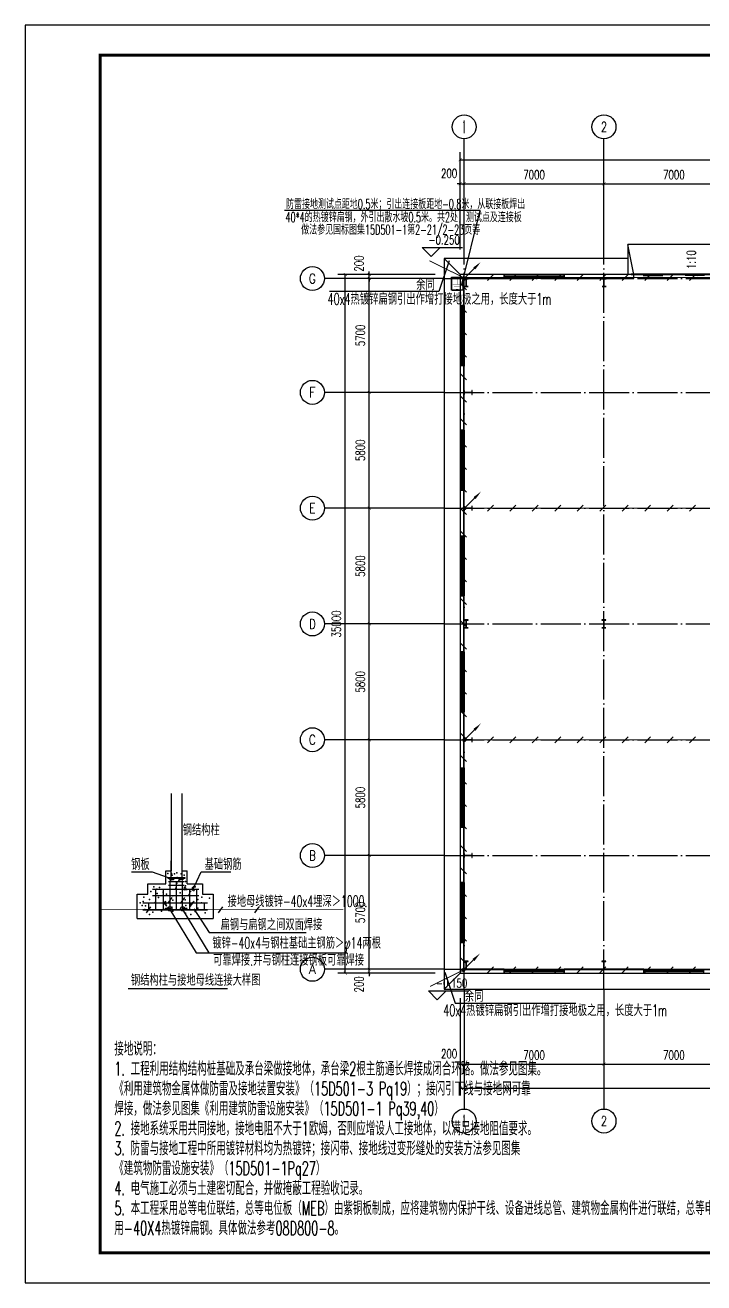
# Model space of a CAD drawing. Extents: x 33088 to 140010, y 13737 to 369010.
# Drawn here: x 33293 to 67274, y 81629 to 144629 of the extents above; entities that cross this region are included whole.
import ezdxf
from ezdxf.enums import TextEntityAlignment as Align

# ---------------------------------------------------------------- set-up
doc = ezdxf.new("R2010")
doc.units = 0
doc.header["$LTSCALE"] = 1000
doc.header["$MEASUREMENT"] = 0
for name, pattern in [('ACAD_ISO10W100', [18.5, 12, -3, 0.5, -3]), ('CENTER2', [1.14, 0.75, -0.13, 0.13, -0.13]), ('DOTE', [2.42, 2, -0.2, 0.02, -0.2])]:
    doc.linetypes.add(name, pattern=pattern)
doc.layers.get('0').update_dxf_attribs({"linetype": 'CONTINUOUS'})
doc.layers.get('DEFPOINTS').update_dxf_attribs({"linetype": 'CONTINUOUS'})
for name, color, linetype in [('AXIS', 3, 'CONTINUOUS'), ('AXIS_TEXT', 7, 'CONTINUOUS'), ('COLUMN', 99, 'CONTINUOUS'), ('DIM_ELEV', 3, 'CONTINUOUS'), ('DIM_SYMB', 3, 'CONTINUOUS'), ('DOTE', 1, 'DOTE'), ('ELEMENT', 3, 'CONTINUOUS'), ('GROUND', 2, 'CONTINUOUS'), ('LWIRE', 4, 'CONTINUOUS'), ('PUB_DIM', 3, 'CONTINUOUS'), ('PUB_TEXT', 7, 'CONTINUOUS'), ('PUB_TITLE', 4, 'CONTINUOUS'), ('SHTLN', 4, 'CONTINUOUS'), ('STAIR', 2, 'CONTINUOUS'), ('TEL_LEAD', 3, 'CONTINUOUS'), ('WALL', 9, 'CONTINUOUS'), ('WINDOW', 99, 'CONTINUOUS'), ('WIRE-接地', 4, 'CONTINUOUS'), ('WIRE-照明', 1, 'CONTINUOUS')]:
    doc.layers.add(name, color=color, linetype=linetype)
doc.styles.add('_TCH_AXIS', font='COMPLEX', dxfattribs={"bigfont": 'GBCBIG'})
doc.styles.add('_TCH_DIM', font='SIMPLEX', dxfattribs={"bigfont": 'GBCBIG'})
doc.styles.add('COMPLEX', font='COMPLEX')
doc.styles.add('DIM_FONT', font='SIMPLEX', dxfattribs={"width": 0.7, "bigfont": 'GBCBIG'})
doc.styles.get("Standard").update_dxf_attribs({"font": 'gbenor.shx', "bigfont": 'gbcbig.shx'})
doc.styles.add('STY53', font='COMPLEX', dxfattribs={"width": 0.6, "bigfont": 'HZTXT'})
doc.dimstyles.new('DIMN150', dxfattribs={"dimscale": 1.5, "dimtxt": 300, "dimasz": 100, "dimexe": 250, "dimexo": 300, "dimgap": 150, "dimtad": 1, "dimdec": 0, "dimzin": 0, "dimtxsty": 'DIM_FONT', "dimblk": 'ARCHTICK', "dimcen": 0.09, "dimclrt": 7, "dimazin": 3, "dimtfac": 1, "dimtdec": 0, "dimtix": 1, "dimtmove": 0, "dimatfit": 3, "dimtolj": 1, "dimtzin": 0})

# ---------------------------------------------------------------- blocks, each defined once
blk = doc.blocks.new('$TELECSYS$00000008')
blk.add_line((0.4, 0.4), (-0.4, -0.4))
blk = doc.blocks.new('$ELEMENT$00000390')
at = {"const_width": 0.0233}
for points in [[(0, 0), (0, -0.375)], [(-0.25, -0.375), (0.25, -0.375)], [(-0.188, -0.5), (0.188, -0.5)], [(-0.062, -0.625), (0.062, -0.625)]]:
    blk.add_lwpolyline(points, dxfattribs=at)
at = {"flags": 9}
blk.add_attdef('S', (0, 0), '', height=0.00000667, dxfattribs=at)
blk = doc.blocks.new('S')
at = {"layer": 'WINDOW', "color": 3}
blk.add_lwpolyline([(-940, 1072), (0, 1072), (0, 0), (-940, 0)], close=True, dxfattribs=at)
at = {"layer": 'ELEMENT', "xscale": 1500, "yscale": 1500, "zscale": 1500}
blk.add_blockref('$ELEMENT$00000390', (-469, 1025), dxfattribs=at)
blk = doc.blocks.new('$TELECSYS$00000079')
for p, q in [((0.7, 0.7), (0, 0)), ((0.104, 0.104), (0.104, 0.104)), ((-0.104, -0.104), (-0.104, -0.104))]:
    blk.add_line(p, q)
at = {"const_width": 0.142}
blk.add_lwpolyline([(-0.071, 0, 1), (0.071, 0, 1)], format="xyb", close=True, dxfattribs=at)
blk.add_solid([(0.63, 0.77), (0.77, 0.63), (1.15, 1.15)])
at = {"width": 0.8, "flags": 9}
blk.add_attdef('A', (0, 0), '', height=0.00002, dxfattribs=at)
blk = doc.blocks.new('_AXISO')
blk.add_circle((0, 0), 0.5)
at = {"layer": 'AXIS_TEXT', "style": 'COMPLEX', "width": 1.041667}
blk.add_attdef('A', text='', height=0.56, dxfattribs=at).set_placement((-0.25, -0.28), (0.25, -0.28), align=Align.FIT)
blk = doc.blocks.new('_ARCHTICK')
at = {"color": 0, "linetype": 'BYBLOCK', "const_width": 0.15}
blk.add_lwpolyline([(-0.5, -0.5), (0.5, 0.5)], dxfattribs=at)
blk = doc.blocks.new('*D74')
at = {"layer": 'AXIS', "color": 0}
for p, q in [((165343, 234065), (165343, 229190)), ((207743, 234065), (207743, 229190)), ((165343, 229565), (207743, 229565))]:
    blk.add_line(p, q, dxfattribs=at)
at = {"layer": 'DEFPOINTS', "color": 0}
for p in [(165343, 234515), (207743, 234515), (207743, 229565)]:
    blk.add_point(p, dxfattribs=at)
at = {"layer": 'AXIS', "color": 0, "xscale": 150, "yscale": 150, "zscale": 150, "rotation": 180}
blk.add_blockref('_ARCHTICK', (165343, 229565), dxfattribs=at)
at = {"layer": 'AXIS', "color": 0, "xscale": 150, "yscale": 150, "zscale": 150}
blk.add_blockref('_ARCHTICK', (207743, 229565), dxfattribs=at)
at = {"layer": 'AXIS', "color": 7, "insert": (186543, 230015), "char_height": 450, "attachment_point": 5, "style": 'DIM_FONT'}
blk.add_mtext('\\A1;42400', dxfattribs=at)
blk = doc.blocks.new('*D75')
at = {"layer": 'AXIS', "color": 0}
for p, q in [((165343, 234065), (165343, 230390)), ((165543, 234065), (165543, 230390)), ((165343, 230765), (165193, 230765)), ((165343, 230765), (165543, 230765)), ((165543, 230765), (165693, 230765))]:
    blk.add_line(p, q, dxfattribs=at)
at = {"layer": 'DEFPOINTS', "color": 0}
for p in [(165343, 234515), (165543, 234515), (165543, 230765)]:
    blk.add_point(p, dxfattribs=at)
at = {"layer": 'AXIS', "color": 0, "xscale": 150, "yscale": 150, "zscale": 150}
blk.add_blockref('_ARCHTICK', (165343, 230765), dxfattribs=at)
at = {"layer": 'AXIS', "color": 0, "xscale": 150, "yscale": 150, "zscale": 150, "rotation": 180}
blk.add_blockref('_ARCHTICK', (165543, 230765), dxfattribs=at)
at = {"layer": 'AXIS', "color": 7, "insert": (164788, 231283), "char_height": 450, "attachment_point": 5, "style": 'DIM_FONT'}
blk.add_mtext('\\A1;200', dxfattribs=at)
blk = doc.blocks.new('*D76')
at = {"layer": 'AXIS', "color": 0}
for p, q in [((165543, 234065), (165543, 230390)), ((172543, 234065), (172543, 230390)), ((165543, 230765), (172543, 230765))]:
    blk.add_line(p, q, dxfattribs=at)
at = {"layer": 'DEFPOINTS', "color": 0}
for p in [(165543, 234515), (172543, 234515), (172543, 230765)]:
    blk.add_point(p, dxfattribs=at)
at = {"layer": 'AXIS', "color": 0, "xscale": 150, "yscale": 150, "zscale": 150, "rotation": 180}
blk.add_blockref('_ARCHTICK', (165543, 230765), dxfattribs=at)
at = {"layer": 'AXIS', "color": 0, "xscale": 150, "yscale": 150, "zscale": 150}
blk.add_blockref('_ARCHTICK', (172543, 230765), dxfattribs=at)
at = {"layer": 'AXIS', "color": 7, "insert": (169043, 231215), "char_height": 450, "attachment_point": 5, "style": 'DIM_FONT'}
blk.add_mtext('\\A1;7000', dxfattribs=at)
blk = doc.blocks.new('*D77')
at = {"layer": 'AXIS', "color": 0}
for p, q in [((172543, 234065), (172543, 230390)), ((179543, 234065), (179543, 230390)), ((172543, 230765), (179543, 230765))]:
    blk.add_line(p, q, dxfattribs=at)
at = {"layer": 'DEFPOINTS', "color": 0}
for p in [(172543, 234515), (179543, 234515), (179543, 230765)]:
    blk.add_point(p, dxfattribs=at)
at = {"layer": 'AXIS', "color": 0, "xscale": 150, "yscale": 150, "zscale": 150, "rotation": 180}
blk.add_blockref('_ARCHTICK', (172543, 230765), dxfattribs=at)
at = {"layer": 'AXIS', "color": 0, "xscale": 150, "yscale": 150, "zscale": 150}
blk.add_blockref('_ARCHTICK', (179543, 230765), dxfattribs=at)
at = {"layer": 'AXIS', "color": 7, "insert": (176043, 231215), "char_height": 450, "attachment_point": 5, "style": 'DIM_FONT'}
blk.add_mtext('\\A1;7000', dxfattribs=at)
blk = doc.blocks.new('*D83')
at = {"layer": 'AXIS', "color": 0}
for p, q in [((165343, 271565), (165343, 276440)), ((165343, 276065), (207743, 276065)), ((207743, 271565), (207743, 276440))]:
    blk.add_line(p, q, dxfattribs=at)
at = {"layer": 'DEFPOINTS', "color": 0}
for p in [(207743, 276065), (165343, 271115), (207743, 271115)]:
    blk.add_point(p, dxfattribs=at)
at = {"layer": 'AXIS', "color": 0, "xscale": 150, "yscale": 150, "zscale": 150, "rotation": 180}
blk.add_blockref('_ARCHTICK', (165343, 276065), dxfattribs=at)
at = {"layer": 'AXIS', "color": 0, "xscale": 150, "yscale": 150, "zscale": 150}
blk.add_blockref('_ARCHTICK', (207743, 276065), dxfattribs=at)
at = {"layer": 'AXIS', "color": 7, "insert": (186543, 276515), "char_height": 450, "attachment_point": 5, "style": 'DIM_FONT'}
blk.add_mtext('\\A1;42400', dxfattribs=at)
blk = doc.blocks.new('*D84')
at = {"layer": 'AXIS', "color": 0}
for p, q in [((165343, 274865), (165193, 274865)), ((165343, 271565), (165343, 275240)), ((165343, 274865), (165543, 274865)), ((165543, 271565), (165543, 275240)), ((165543, 274865), (165693, 274865))]:
    blk.add_line(p, q, dxfattribs=at)
at = {"layer": 'DEFPOINTS', "color": 0}
for p in [(165543, 274865), (165343, 271115), (165543, 271115)]:
    blk.add_point(p, dxfattribs=at)
at = {"layer": 'AXIS', "color": 0, "xscale": 150, "yscale": 150, "zscale": 150}
blk.add_blockref('_ARCHTICK', (165343, 274865), dxfattribs=at)
at = {"layer": 'AXIS', "color": 0, "xscale": 150, "yscale": 150, "zscale": 150, "rotation": 180}
blk.add_blockref('_ARCHTICK', (165543, 274865), dxfattribs=at)
at = {"layer": 'AXIS', "color": 7, "insert": (164788, 275383), "char_height": 450, "attachment_point": 5, "style": 'DIM_FONT'}
blk.add_mtext('\\A1;200', dxfattribs=at)
blk = doc.blocks.new('*D85')
at = {"layer": 'AXIS', "color": 0}
for p, q in [((165543, 271565), (165543, 275240)), ((165543, 274865), (172543, 274865)), ((172543, 271565), (172543, 275240))]:
    blk.add_line(p, q, dxfattribs=at)
at = {"layer": 'DEFPOINTS', "color": 0}
for p in [(172543, 274865), (165543, 271115), (172543, 271115)]:
    blk.add_point(p, dxfattribs=at)
at = {"layer": 'AXIS', "color": 0, "xscale": 150, "yscale": 150, "zscale": 150, "rotation": 180}
blk.add_blockref('_ARCHTICK', (165543, 274865), dxfattribs=at)
at = {"layer": 'AXIS', "color": 0, "xscale": 150, "yscale": 150, "zscale": 150}
blk.add_blockref('_ARCHTICK', (172543, 274865), dxfattribs=at)
at = {"layer": 'AXIS', "color": 7, "insert": (169043, 275315), "char_height": 450, "attachment_point": 5, "style": 'DIM_FONT'}
blk.add_mtext('\\A1;7000', dxfattribs=at)
blk = doc.blocks.new('*D86')
at = {"layer": 'AXIS', "color": 0}
for p, q in [((172543, 271565), (172543, 275240)), ((172543, 274865), (179543, 274865)), ((179543, 271565), (179543, 275240))]:
    blk.add_line(p, q, dxfattribs=at)
at = {"layer": 'DEFPOINTS', "color": 0}
for p in [(179543, 274865), (172543, 271115), (179543, 271115)]:
    blk.add_point(p, dxfattribs=at)
at = {"layer": 'AXIS', "color": 0, "xscale": 150, "yscale": 150, "zscale": 150, "rotation": 180}
blk.add_blockref('_ARCHTICK', (172543, 274865), dxfattribs=at)
at = {"layer": 'AXIS', "color": 0, "xscale": 150, "yscale": 150, "zscale": 150}
blk.add_blockref('_ARCHTICK', (179543, 274865), dxfattribs=at)
at = {"layer": 'AXIS', "color": 7, "insert": (176043, 275315), "char_height": 450, "attachment_point": 5, "style": 'DIM_FONT'}
blk.add_mtext('\\A1;7000', dxfattribs=at)
blk = doc.blocks.new('*D101')
at = {"layer": 'AXIS', "color": 0}
for p, q in [((164093, 270315), (159218, 270315)), ((159593, 235315), (159593, 270315)), ((164093, 235315), (159218, 235315))]:
    blk.add_line(p, q, dxfattribs=at)
at = {"layer": 'DEFPOINTS', "color": 0}
for p in [(159593, 270315), (164543, 270315), (164543, 235315)]:
    blk.add_point(p, dxfattribs=at)
at = {"layer": 'AXIS', "color": 0, "xscale": 150, "yscale": 150, "zscale": 150}
for p, rotation in [((159593, 270315), 90), ((159593, 235315), 270)]:
    blk.add_blockref('_ARCHTICK', p, dxfattribs=dict(at, rotation=rotation))
at = {"layer": 'AXIS', "color": 7, "insert": (159143, 252815), "char_height": 450, "attachment_point": 5, "rotation": 90, "style": 'DIM_FONT'}
blk.add_mtext('\\A1;35000', dxfattribs=at)
blk = doc.blocks.new('*D102')
at = {"layer": 'AXIS', "color": 0}
for p, q in [((160793, 235515), (160793, 235665)), ((164093, 235515), (160418, 235515)), ((164093, 235315), (160418, 235315)), ((160793, 235315), (160793, 235515)), ((160793, 235315), (160793, 235165))]:
    blk.add_line(p, q, dxfattribs=at)
at = {"layer": 'DEFPOINTS', "color": 0}
for p in [(160793, 235515), (164543, 235515), (164543, 235315)]:
    blk.add_point(p, dxfattribs=at)
at = {"layer": 'AXIS', "color": 0, "xscale": 150, "yscale": 150, "zscale": 150}
for p, rotation in [((160793, 235515), 270), ((160793, 235315), 90)]:
    blk.add_blockref('_ARCHTICK', p, dxfattribs=dict(at, rotation=rotation))
at = {"layer": 'AXIS', "color": 7, "insert": (160276, 234760), "char_height": 450, "attachment_point": 5, "rotation": 90, "style": 'DIM_FONT'}
blk.add_mtext('\\A1;200', dxfattribs=at)
blk = doc.blocks.new('*D103')
at = {"layer": 'AXIS', "color": 0}
for p, q in [((164093, 241215), (160418, 241215)), ((160793, 235515), (160793, 241215)), ((164093, 235515), (160418, 235515))]:
    blk.add_line(p, q, dxfattribs=at)
at = {"layer": 'DEFPOINTS', "color": 0}
for p in [(160793, 241215), (164543, 241215), (164543, 235515)]:
    blk.add_point(p, dxfattribs=at)
at = {"layer": 'AXIS', "color": 0, "xscale": 150, "yscale": 150, "zscale": 150}
for p, rotation in [((160793, 241215), 90), ((160793, 235515), 270)]:
    blk.add_blockref('_ARCHTICK', p, dxfattribs=dict(at, rotation=rotation))
at = {"layer": 'AXIS', "color": 7, "insert": (160343, 238365), "char_height": 450, "attachment_point": 5, "rotation": 90, "style": 'DIM_FONT'}
blk.add_mtext('\\A1;5700', dxfattribs=at)
blk = doc.blocks.new('*D104')
at = {"layer": 'AXIS', "color": 0}
for p, q in [((164093, 247015), (160418, 247015)), ((160793, 241215), (160793, 247015)), ((164093, 241215), (160418, 241215))]:
    blk.add_line(p, q, dxfattribs=at)
at = {"layer": 'DEFPOINTS', "color": 0}
for p in [(160793, 247015), (164543, 247015), (164543, 241215)]:
    blk.add_point(p, dxfattribs=at)
at = {"layer": 'AXIS', "color": 0, "xscale": 150, "yscale": 150, "zscale": 150}
for p, rotation in [((160793, 247015), 90), ((160793, 241215), 270)]:
    blk.add_blockref('_ARCHTICK', p, dxfattribs=dict(at, rotation=rotation))
at = {"layer": 'AXIS', "color": 7, "insert": (160343, 244115), "char_height": 450, "attachment_point": 5, "rotation": 90, "style": 'DIM_FONT'}
blk.add_mtext('\\A1;5800', dxfattribs=at)
blk = doc.blocks.new('*D105')
at = {"layer": 'AXIS', "color": 0}
for p, q in [((164093, 252815), (160418, 252815)), ((160793, 247015), (160793, 252815)), ((164093, 247015), (160418, 247015))]:
    blk.add_line(p, q, dxfattribs=at)
at = {"layer": 'DEFPOINTS', "color": 0}
for p in [(160793, 252815), (164543, 252815), (164543, 247015)]:
    blk.add_point(p, dxfattribs=at)
at = {"layer": 'AXIS', "color": 0, "xscale": 150, "yscale": 150, "zscale": 150}
for p, rotation in [((160793, 252815), 90), ((160793, 247015), 270)]:
    blk.add_blockref('_ARCHTICK', p, dxfattribs=dict(at, rotation=rotation))
at = {"layer": 'AXIS', "color": 7, "insert": (160343, 249915), "char_height": 450, "attachment_point": 5, "rotation": 90, "style": 'DIM_FONT'}
blk.add_mtext('\\A1;5800', dxfattribs=at)
blk = doc.blocks.new('*D106')
at = {"layer": 'AXIS', "color": 0}
for p, q in [((164093, 258615), (160418, 258615)), ((160793, 252815), (160793, 258615)), ((164093, 252815), (160418, 252815))]:
    blk.add_line(p, q, dxfattribs=at)
at = {"layer": 'DEFPOINTS', "color": 0}
for p in [(160793, 258615), (164543, 258615), (164543, 252815)]:
    blk.add_point(p, dxfattribs=at)
at = {"layer": 'AXIS', "color": 0, "xscale": 150, "yscale": 150, "zscale": 150}
for p, rotation in [((160793, 258615), 90), ((160793, 252815), 270)]:
    blk.add_blockref('_ARCHTICK', p, dxfattribs=dict(at, rotation=rotation))
at = {"layer": 'AXIS', "color": 7, "insert": (160343, 255715), "char_height": 450, "attachment_point": 5, "rotation": 90, "style": 'DIM_FONT'}
blk.add_mtext('\\A1;5800', dxfattribs=at)
blk = doc.blocks.new('*D107')
at = {"layer": 'AXIS', "color": 0}
for p, q in [((164093, 264415), (160418, 264415)), ((160793, 258615), (160793, 264415)), ((164093, 258615), (160418, 258615))]:
    blk.add_line(p, q, dxfattribs=at)
at = {"layer": 'DEFPOINTS', "color": 0}
for p in [(160793, 264415), (164543, 264415), (164543, 258615)]:
    blk.add_point(p, dxfattribs=at)
at = {"layer": 'AXIS', "color": 0, "xscale": 150, "yscale": 150, "zscale": 150}
for p, rotation in [((160793, 264415), 90), ((160793, 258615), 270)]:
    blk.add_blockref('_ARCHTICK', p, dxfattribs=dict(at, rotation=rotation))
at = {"layer": 'AXIS', "color": 7, "insert": (160343, 261515), "char_height": 450, "attachment_point": 5, "rotation": 90, "style": 'DIM_FONT'}
blk.add_mtext('\\A1;5800', dxfattribs=at)
blk = doc.blocks.new('*D108')
at = {"layer": 'AXIS', "color": 0}
for p, q in [((164093, 270115), (160418, 270115)), ((160793, 264415), (160793, 270115)), ((164093, 264415), (160418, 264415))]:
    blk.add_line(p, q, dxfattribs=at)
at = {"layer": 'DEFPOINTS', "color": 0}
for p in [(160793, 270115), (164543, 270115), (164543, 264415)]:
    blk.add_point(p, dxfattribs=at)
at = {"layer": 'AXIS', "color": 0, "xscale": 150, "yscale": 150, "zscale": 150}
for p, rotation in [((160793, 270115), 90), ((160793, 264415), 270)]:
    blk.add_blockref('_ARCHTICK', p, dxfattribs=dict(at, rotation=rotation))
at = {"layer": 'AXIS', "color": 7, "insert": (160343, 267265), "char_height": 450, "attachment_point": 5, "rotation": 90, "style": 'DIM_FONT'}
blk.add_mtext('\\A1;5700', dxfattribs=at)
blk = doc.blocks.new('*D109')
at = {"layer": 'AXIS', "color": 0}
for p, q in [((164093, 270315), (160418, 270315)), ((160793, 270315), (160793, 270465)), ((160793, 270115), (160793, 270315)), ((164093, 270115), (160418, 270115)), ((160793, 270115), (160793, 269965))]:
    blk.add_line(p, q, dxfattribs=at)
at = {"layer": 'DEFPOINTS', "color": 0}
for p in [(160793, 270315), (164543, 270315), (164543, 270115)]:
    blk.add_point(p, dxfattribs=at)
at = {"layer": 'AXIS', "color": 0, "xscale": 150, "yscale": 150, "zscale": 150}
for p, rotation in [((160793, 270315), 270), ((160793, 270115), 90)]:
    blk.add_blockref('_ARCHTICK', p, dxfattribs=dict(at, rotation=rotation))
at = {"layer": 'AXIS', "color": 7, "insert": (160276, 270870), "char_height": 450, "attachment_point": 5, "rotation": 90, "style": 'DIM_FONT'}
blk.add_mtext('\\A1;200', dxfattribs=at)
blk = doc.blocks.new('$WINLIB2D$00000001')
for p, q in [((-0.5, 0.5), (0.5, 0.5)), ((-0.5, 0.5), (-0.5, -0.5)), ((0.5, -0.5), (0.5, 0.5)), ((0.5, 0.167), (-0.5, 0.167)), ((0.5, -0.167), (-0.5, -0.167)), ((-0.5, -0.5), (0.5, -0.5))]:
    blk.add_line(p, q)
blk = doc.blocks.new('$DORLIB2D$00000130')
at = {"color": 0, "linetype": 'CONTINUOUS'}
for p, q in [((-0.533, 0.66), (-0.533, 0.513)), ((0, 0.66), (-0.533, 0.66)), ((0, 0.513), (0, 0.66)), ((0.533, 0.66), (0, 0.66)), ((0.533, 0.66), (0.533, 0.513)), ((0, 0.513), (-0.533, 0.513)), ((0.533, 0.513), (0, 0.513)), ((-0.385, 0.269), (-0.14, 0.269)), ((-0.385, 0.269), (-0.3, 0.214)), ((-0.3, 0.214), (-0.3, 0.269)), ((0.385, 0.269), (0.14, 0.269)), ((0.3, 0.214), (0.3, 0.269)), ((0.385, 0.269), (0.3, 0.214))]:
    blk.add_line(p, q, dxfattribs=at)
blk = doc.blocks.new('DF212R')
at = {"color": 8, "const_width": 30}
blk.add_lwpolyline([(165343.5, 269515), (164943.5, 269515), (164943.5, 270115), (165343.5, 270115)], dxfattribs=at)
at = {"layer": 'AXIS', "color": 8}
for p, q in [((165543.5, 271115), (165543.5, 277115)), ((172543.5, 271115), (172543.5, 277115)), ((164543.5, 270115), (158543.5, 270115)), ((164543.5, 264415), (158543.5, 264415)), ((164543.5, 258615), (158543.5, 258615)), ((164543.5, 252815), (158543.5, 252815)), ((164543.5, 247015), (158543.5, 247015)), ((164543.5, 241215), (158543.5, 241215)), ((164543.5, 235515), (158543.5, 235515)), ((165543.5, 234515), (165543.5, 228515)), ((172543.5, 234515), (172543.5, 228515))]:
    blk.add_line(p, q, dxfattribs=at)
at = {"layer": 'COLUMN', "color": 8}
for p, q in [((165743.5, 270115), (165543.5, 270115)), ((165543.5, 270115), (165543.5, 270105)), ((165543.5, 270105), (165631.3, 270105)), ((165631.3, 269725), (165543.5, 269725)), ((165543.5, 269725), (165543.5, 269715)), ((165543.5, 269715), (165743.5, 269715)), ((165631.3, 270105), (165636.3, 270100)), ((165636.3, 269730), (165631.3, 269725)), ((165636.3, 270100), (165636.3, 269730)), ((165642.3, 270100), (165647.3, 270105)), ((165642.3, 269730), (165642.3, 270100)), ((165647.3, 269725), (165642.3, 269730)), ((165647.3, 270105), (165743.5, 270105)), ((165743.5, 269725), (165647.3, 269725)), ((165743.5, 270105), (165743.5, 270115)), ((165743.5, 269715), (165743.5, 269725)), ((172645.5, 270115), (172445.5, 270115)), ((172445.5, 270115), (172445.5, 270105)), ((172445.5, 270105), (172533.3, 270105)), ((172533.3, 269725), (172445.5, 269725)), ((172445.5, 269725), (172445.5, 269715)), ((172445.5, 269715), (172645.5, 269715)), ((172533.3, 270105), (172538.3, 270100)), ((172538.3, 269730), (172533.3, 269725)), ((172538.3, 270100), (172538.3, 269730)), ((172544.3, 270100), (172549.3, 270105)), ((172544.3, 269730), (172544.3, 270100)), ((172549.3, 269725), (172544.3, 269730)), ((172549.3, 270105), (172645.5, 270105)), ((172645.5, 269725), (172549.3, 269725)), ((172645.5, 270105), (172645.5, 270115)), ((172645.5, 269715), (172645.5, 269725)), ((165553.5, 264515), (165543.5, 264515)), ((165543.5, 264515), (165543.5, 264315)), ((165543.5, 264315), (165553.5, 264315)), ((165553.5, 264418.9), (165553.5, 264515)), ((165558.5, 264413.9), (165553.5, 264418.9)), ((165553.5, 264402.9), (165558.5, 264407.9)), ((165553.5, 264315), (165553.5, 264402.9)), ((165928.5, 264413.9), (165558.5, 264413.9)), ((165558.5, 264407.9), (165928.5, 264407.9)), ((165933.5, 264418.9), (165928.5, 264413.9)), ((165928.5, 264407.9), (165933.5, 264402.9)), ((165943.5, 264515), (165933.5, 264515)), ((165933.5, 264515), (165933.5, 264418.9)), ((165933.5, 264402.9), (165933.5, 264315)), ((165933.5, 264315), (165943.5, 264315)), ((165943.5, 264315), (165943.5, 264515)), ((165553.5, 258715), (165543.5, 258715)), ((165543.5, 258715), (165543.5, 258515)), ((165543.5, 258515), (165553.5, 258515)), ((165553.5, 258618.9), (165553.5, 258715)), ((165558.5, 258613.9), (165553.5, 258618.9)), ((165553.5, 258602.9), (165558.5, 258607.9)), ((165553.5, 258515), (165553.5, 258602.9)), ((165928.5, 258613.9), (165558.5, 258613.9)), ((165558.5, 258607.9), (165928.5, 258607.9)), ((165933.5, 258618.9), (165928.5, 258613.9)), ((165928.5, 258607.9), (165933.5, 258602.9)), ((165943.5, 258715), (165933.5, 258715)), ((165933.5, 258715), (165933.5, 258618.9)), ((165933.5, 258602.9), (165933.5, 258515)), ((165933.5, 258515), (165943.5, 258515)), ((165943.5, 258515), (165943.5, 258715)), ((165743.5, 253015), (165543.5, 253015)), ((165543.5, 253015), (165543.5, 253005)), ((165543.5, 253005), (165631.3, 253005)), ((165631.3, 253005), (165636.3, 253000)), ((165636.3, 252630), (165631.3, 252625)), ((165636.3, 253000), (165636.3, 252630)), ((165642.3, 253000), (165647.3, 253005)), ((165642.3, 252630), (165642.3, 253000)), ((165647.3, 252625), (165642.3, 252630)), ((165647.3, 253005), (165743.5, 253005)), ((165743.5, 253005), (165743.5, 253015)), ((172643.5, 253015), (172443.5, 253015)), ((172443.5, 253015), (172443.5, 253005)), ((172443.5, 253005), (172531.3, 253005)), ((172531.3, 253005), (172536.3, 253000)), ((172536.3, 252630), (172531.3, 252625)), ((172536.3, 253000), (172536.3, 252630)), ((172542.3, 253000), (172547.3, 253005)), ((172542.3, 252630), (172542.3, 253000)), ((172547.3, 252625), (172542.3, 252630)), ((172547.3, 253005), (172643.5, 253005)), ((172643.5, 253005), (172643.5, 253015)), ((165631.3, 252625), (165543.5, 252625)), ((165543.5, 252625), (165543.5, 252615)), ((165543.5, 252615), (165743.5, 252615)), ((165743.5, 252625), (165647.3, 252625)), ((165743.5, 252615), (165743.5, 252625)), ((172531.3, 252625), (172443.5, 252625)), ((172443.5, 252625), (172443.5, 252615)), ((172443.5, 252615), (172643.5, 252615)), ((172643.5, 252625), (172547.3, 252625)), ((172643.5, 252615), (172643.5, 252625)), ((165553.5, 247115), (165543.5, 247115)), ((165543.5, 247115), (165543.5, 246915)), ((165553.5, 247018.9), (165553.5, 247115)), ((165558.5, 247013.9), (165553.5, 247018.9)), ((165553.5, 247002.9), (165558.5, 247007.9)), ((165553.5, 246915), (165553.5, 247002.9)), ((165928.5, 247013.9), (165558.5, 247013.9)), ((165558.5, 247007.9), (165928.5, 247007.9)), ((165933.5, 247018.9), (165928.5, 247013.9)), ((165928.5, 247007.9), (165933.5, 247002.9)), ((165943.5, 247115), (165933.5, 247115)), ((165933.5, 247115), (165933.5, 247018.9)), ((165933.5, 247002.9), (165933.5, 246915)), ((165943.5, 246915), (165943.5, 247115)), ((165543.5, 246915), (165553.5, 246915)), ((165933.5, 246915), (165943.5, 246915)), ((165553.5, 241315), (165543.5, 241315)), ((165543.5, 241315), (165543.5, 241115)), ((165553.5, 241218.9), (165553.5, 241315)), ((165943.5, 241315), (165933.5, 241315)), ((165933.5, 241315), (165933.5, 241218.9)), ((165943.5, 241115), (165943.5, 241315)), ((165543.5, 241115), (165553.5, 241115)), ((165558.5, 241213.9), (165553.5, 241218.9)), ((165553.5, 241202.9), (165558.5, 241207.9)), ((165553.5, 241115), (165553.5, 241202.9)), ((165928.5, 241213.9), (165558.5, 241213.9)), ((165558.5, 241207.9), (165928.5, 241207.9)), ((165933.5, 241218.9), (165928.5, 241213.9)), ((165928.5, 241207.9), (165933.5, 241202.9)), ((165933.5, 241202.9), (165933.5, 241115)), ((165933.5, 241115), (165943.5, 241115)), ((165743.5, 235915), (165543.5, 235915)), ((165543.5, 235915), (165543.5, 235905)), ((165543.5, 235905), (165631.3, 235905)), ((165631.3, 235905), (165636.3, 235900)), ((165636.3, 235900), (165636.3, 235530)), ((165642.3, 235900), (165647.3, 235905)), ((165642.3, 235530), (165642.3, 235900)), ((165647.3, 235905), (165743.5, 235905)), ((165743.5, 235905), (165743.5, 235915)), ((172643.5, 235915), (172443.5, 235915)), ((172443.5, 235915), (172443.5, 235905)), ((172443.5, 235905), (172531.3, 235905)), ((172531.3, 235905), (172536.3, 235900)), ((172536.3, 235900), (172536.3, 235530)), ((172542.3, 235900), (172547.3, 235905)), ((172542.3, 235530), (172542.3, 235900)), ((172547.3, 235905), (172643.5, 235905)), ((172643.5, 235905), (172643.5, 235915)), ((165631.3, 235525), (165543.5, 235525)), ((165543.5, 235525), (165543.5, 235515)), ((165543.5, 235515), (165743.5, 235515)), ((165636.3, 235530), (165631.3, 235525)), ((165647.3, 235525), (165642.3, 235530)), ((165743.5, 235525), (165647.3, 235525)), ((165743.5, 235515), (165743.5, 235525)), ((172531.3, 235525), (172443.5, 235525)), ((172443.5, 235525), (172443.5, 235515)), ((172443.5, 235515), (172643.5, 235515)), ((172536.3, 235530), (172531.3, 235525)), ((172547.3, 235525), (172542.3, 235530)), ((172643.5, 235525), (172547.3, 235525)), ((172643.5, 235515), (172643.5, 235525))]:
    blk.add_line(p, q, dxfattribs=at)
at = {"layer": 'DIM_ELEV', "color": 8}
for p, q in [((163883.5, 271220.1), (163433.5, 271670.1)), ((163433.5, 271670.1), (165453.2, 271670.1)), ((163883.5, 271220.1), (164333.5, 271670.1)), ((164199.2, 233990.9), (163749.2, 234440.9)), ((163749.2, 234440.9), (165769, 234440.9)), ((164199.2, 233990.9), (164649.2, 234440.9))]:
    blk.add_line(p, q, dxfattribs=at)
at = {"layer": 'DIM_SYMB', "color": 8}
blk.add_lwpolyline([(177294.7, 270569.8, 0, 0, 0), (177294.7, 271077, 120, 0, 0), (177294.7, 271527, 0, 0, 0)], format="xyseb", dxfattribs=at)
at = {"layer": 'DOTE', "color": 8}
for p, q in [((165543.5, 234515), (165543.5, 271115)), ((172543.5, 234515), (172543.5, 271115)), ((164543.5, 270115), (208543.5, 270115)), ((164543.5, 264415), (208543.5, 264415)), ((164543.5, 258615), (208543.5, 258615)), ((164543.5, 252815), (208543.5, 252815)), ((164543.5, 247015), (208543.5, 247015)), ((164543.5, 241215), (208543.5, 241215)), ((164543.5, 235515), (208543.5, 235515))]:
    blk.add_line(p, q, dxfattribs=at)
at = {"layer": 'GROUND', "color": 8}
for p, q in [((173744, 271115), (164543.5, 271115)), ((164543.5, 271115), (164543.5, 234515)), ((165343.5, 270315), (164543.5, 271115)), ((173744, 270315), (165343.5, 270315)), ((165343.5, 270315), (165343.5, 235315)), ((165343.5, 235315), (164543.5, 234515)), ((165343.5, 235315), (207743.5, 235315)), ((164543.5, 234515), (208543.5, 234515))]:
    blk.add_line(p, q, dxfattribs=at)
at = {"layer": 'STAIR', "color": 8}
for p, q in [((178344, 271815), (173744, 271815)), ((173744, 271815), (173744, 270315)), ((174044, 270315), (173744, 271815)), ((178344, 270315), (173744, 270315))]:
    blk.add_line(p, q, dxfattribs=at)
at = {"layer": 'WALL', "color": 8}
for p, q in [((165343.5, 270315), (165343.5, 268765)), ((167543.5, 270315), (165343.5, 270315)), ((167543.5, 270115), (167543.5, 270315)), ((172541.4, 270315), (170543.5, 270315)), ((170543.5, 270315), (170543.5, 270115)), ((174044, 270315), (172541.4, 270315)), ((174044, 270115), (174044, 270315)), ((165543.5, 269725), (165543.5, 270105)), ((165543.5, 268765), (165543.5, 269715)), ((165743.5, 270115), (167543.5, 270115)), ((170543.5, 270115), (172445.5, 270115)), ((172645.5, 270115), (174044, 270115)), ((165343.5, 268765), (165543.5, 268765)), ((165543.5, 265765), (165343.5, 265765)), ((165343.5, 265765), (165343.5, 264413)), ((165543.5, 264515), (165543.5, 265765)), ((165343.5, 264413), (165343.5, 262515)), ((165543.5, 262515), (165543.5, 264315)), ((165343.5, 262515), (165543.5, 262515)), ((165543.5, 259515), (165343.5, 259515)), ((165343.5, 259515), (165343.5, 258613)), ((165543.5, 258715), (165543.5, 259515)), ((165343.5, 258613), (165343.5, 257215)), ((165543.5, 257215), (165543.5, 258515)), ((165343.5, 257215), (165543.5, 257215)), ((165343.5, 254215), (165343.5, 251415)), ((165543.5, 254215), (165343.5, 254215)), ((165543.5, 251415), (165543.5, 254215)), ((165343.5, 251415), (165543.5, 251415)), ((165543.5, 248415), (165343.5, 248415)), ((165343.5, 248415), (165343.5, 247013)), ((165543.5, 247115), (165543.5, 248415)), ((165343.5, 247013), (165343.5, 245615)), ((165543.5, 245615), (165543.5, 246915)), ((165343.5, 245615), (165543.5, 245615)), ((165543.5, 242615), (165343.5, 242615)), ((165343.5, 242615), (165343.5, 241213)), ((165543.5, 241315), (165543.5, 242615)), ((165343.5, 241213), (165343.5, 239865)), ((165543.5, 239865), (165543.5, 241115)), ((165343.5, 239865), (165543.5, 239865)), ((165543.5, 236865), (165343.5, 236865)), ((165343.5, 236865), (165343.5, 235315)), ((165543.5, 235915), (165543.5, 236865)), ((165543.5, 235525), (165543.5, 235905)), ((165343.5, 235315), (167543.5, 235315)), ((167543.5, 235515), (165743.5, 235515)), ((167543.5, 235315), (167543.5, 235515)), ((172443.5, 235515), (170543.5, 235515)), ((170543.5, 235515), (170543.5, 235315)), ((170543.5, 235315), (172541.4, 235315)), ((172541.4, 235315), (174543.5, 235315)), ((174543.5, 235515), (172643.5, 235515)), ((174543.5, 235315), (174543.5, 235515))]:
    blk.add_line(p, q, dxfattribs=at)
at = {"layer": 'AXIS', "color": 8}
ref = blk.add_blockref('_AXISO', (165543.5, 277715), dxfattribs=dict(at, xscale=1200, yscale=1200, zscale=1200))
ref.add_attrib('A', '1', dxfattribs={"layer": 'AXIS_TEXT', "color": 8, "height": 624.4, "style": '_TCH_AXIS', "width": 0.555556}).set_placement((165469.2, 277402.9), (165617.8, 277402.9), align=Align.FIT)
ref = blk.add_blockref('_AXISO', (172543.5, 277715), dxfattribs=dict(at, xscale=1200, yscale=1200, zscale=1200))
ref.add_attrib('A', '2', dxfattribs={"layer": 'AXIS_TEXT', "color": 8, "height": 493.2, "style": '_TCH_AXIS'}).set_placement((172379.1, 277468.5), (172707.9, 277468.5), align=Align.FIT)
ref = blk.add_blockref('_AXISO', (157943.5, 270115), dxfattribs=dict(at, xscale=1200, yscale=1200, zscale=1200))
ref.add_attrib('A', 'G', dxfattribs={"layer": 'AXIS_TEXT', "color": 8, "height": 480.7, "style": '_TCH_AXIS', "width": 0.833333}).set_placement((157771.8, 269874.7), (158115.2, 269874.7), align=Align.FIT)
ref = blk.add_blockref('_AXISO', (157943.5, 264415), dxfattribs=dict(at, xscale=1200, yscale=1200, zscale=1200))
ref.add_attrib('A', 'F', dxfattribs={"layer": 'AXIS_TEXT', "color": 8, "height": 506.1, "style": '_TCH_AXIS', "width": 0.8125}).set_placement((157786.8, 264162), (158100.1, 264162), align=Align.FIT)
ref = blk.add_blockref('_AXISO', (157943.5, 258615), dxfattribs=dict(at, xscale=1200, yscale=1200, zscale=1200))
ref.add_attrib('A', 'E', dxfattribs={"layer": 'AXIS_TEXT', "color": 8, "height": 506.1, "style": '_TCH_AXIS', "width": 0.8125}).set_placement((157786.8, 258362), (158100.1, 258362), align=Align.FIT)
ref = blk.add_blockref('_AXISO', (157943.5, 252815), dxfattribs=dict(at, xscale=1200, yscale=1200, zscale=1200))
ref.add_attrib('A', 'D', dxfattribs={"layer": 'AXIS_TEXT', "color": 8, "height": 493.2, "style": '_TCH_AXIS', "width": 0.823529}).set_placement((157779.1, 252568.5), (158107.9, 252568.5), align=Align.FIT)
ref = blk.add_blockref('_AXISO', (157943.5, 247015), dxfattribs=dict(at, xscale=1200, yscale=1200, zscale=1200))
ref.add_attrib('A', 'C', dxfattribs={"layer": 'AXIS_TEXT', "color": 8, "height": 480.7, "style": '_TCH_AXIS'}).set_placement((157771.8, 246774.7), (158115.2, 246774.7), align=Align.FIT)
ref = blk.add_blockref('_AXISO', (157943.5, 241215), dxfattribs=dict(at, xscale=1200, yscale=1200, zscale=1200))
ref.add_attrib('A', 'B', dxfattribs={"layer": 'AXIS_TEXT', "color": 8, "height": 493.2, "style": '_TCH_AXIS', "width": 0.823529}).set_placement((157779.1, 240968.5), (158107.9, 240968.5), align=Align.FIT)
ref = blk.add_blockref('_AXISO', (157943.5, 235515), dxfattribs=dict(at, xscale=1200, yscale=1200, zscale=1200))
ref.add_attrib('A', 'A', dxfattribs={"layer": 'AXIS_TEXT', "color": 8, "height": 468.8, "style": '_TCH_AXIS', "width": 0.888889}).set_placement((157764.9, 235280.7), (158122.1, 235280.7), align=Align.FIT)
ref = blk.add_blockref('_AXISO', (165543.5, 227915), dxfattribs=dict(at, xscale=1200, yscale=1200, zscale=1200))
ref.add_attrib('A', '1', dxfattribs={"layer": 'AXIS_TEXT', "color": 8, "height": 624.4, "style": '_TCH_AXIS', "width": 0.555556}).set_placement((165469.2, 227602.9), (165617.8, 227602.9), align=Align.FIT)
ref = blk.add_blockref('_AXISO', (172543.5, 227915), dxfattribs=dict(at, xscale=1200, yscale=1200, zscale=1200))
ref.add_attrib('A', '2', dxfattribs={"layer": 'AXIS_TEXT', "color": 8, "height": 493.2, "style": '_TCH_AXIS'}).set_placement((172379.1, 227668.5), (172707.9, 227668.5), align=Align.FIT)
at = {"layer": 'WINDOW', "color": 8}
for name, p, xscale, yscale, zscale, rotation in [('$WINLIB2D$00000001', (169043.5, 270215), 3000, 200, 3000, 180), ('$DORLIB2D$00000130', (176044, 270215), 4000, -200, 4000, 180), ('$WINLIB2D$00000001', (165443.5, 267265), 3000, 200, 3000, 270), ('$WINLIB2D$00000001', (165443.5, 261015), 3000, 200, 3000, 270), ('$WINLIB2D$00000001', (165443.5, 255715), 3000, 200, 3000, 270), ('$WINLIB2D$00000001', (165443.5, 249915), 3000, 200, 3000, 270), ('$WINLIB2D$00000001', (165443.5, 244115), 3000, -200, 3000, 270), ('$WINLIB2D$00000001', (165443.5, 238365), 3000, 200, 3000, 270)]:
    blk.add_blockref(name, p, dxfattribs=dict(at, xscale=xscale, yscale=yscale, zscale=zscale, rotation=rotation))
at = {"layer": 'WINDOW', "color": 8, "xscale": 3000, "yscale": 200, "zscale": 3000}
for p in [(169043.5, 235415), (176043.5, 235415)]:
    blk.add_blockref('$WINLIB2D$00000001', p, dxfattribs=at)
at = {"layer": 'PUB_TEXT', "color": 7, "style": '_TCH_DIM', "width": 0.705882}
for s, p in [('-0.250', (163758.2, 271827.6)), ('-0.150', (164134, 234598.4))]:
    blk.add_text(s, height=446.25, dxfattribs=at).set_placement(p)
at = {"layer": 'PUB_TEXT', "color": 8, "style": '_TCH_DIM', "width": 0.705882}
blk.add_text('1:10', height=446.25, rotation=90, dxfattribs=at).set_placement((177137.2, 270590.9))
at = {"layer": 'AXIS', "color": 8}
for p1, p2, distance, picture, middle in [((165343.5, 271115), (207743.5, 271115), 4950, '*D83', (186543.5, 276515)), ((165543.5, 271115), (172543.5, 271115), 3750, '*D85', (169043.5, 275315)), ((172543.5, 271115), (179543.5, 271115), 3750, '*D86', (176043.5, 275315)), ((164543.5, 235315), (164543.5, 270315), 4950, '*D101', (159143.5, 252815)), ((164543.5, 264415), (164543.5, 270115), 3750, '*D108', (160343.5, 267265)), ((164543.5, 258615), (164543.5, 264415), 3750, '*D107', (160343.5, 261515)), ((164543.5, 252815), (164543.5, 258615), 3750, '*D106', (160343.5, 255715)), ((164543.5, 247015), (164543.5, 252815), 3750, '*D105', (160343.5, 249915)), ((164543.5, 241215), (164543.5, 247015), 3750, '*D104', (160343.5, 244115)), ((164543.5, 235515), (164543.5, 241215), 3750, '*D103', (160343.5, 238365)), ((165343.5, 234515), (207743.5, 234515), -4950, '*D74', (186543.5, 230015)), ((165543.5, 234515), (172543.5, 234515), -3750, '*D76', (169043.5, 231215)), ((172543.5, 234515), (179543.5, 234515), -3750, '*D77', (176043.5, 231215))]:
    dim = blk.add_aligned_dim(p1=p1, p2=p2, distance=distance, dimstyle='DIMN150', dxfattribs=at)
    dim.commit()
    dim.dimension.update_dxf_attribs({"geometry": picture, "text_midpoint": middle})
for base, p1, p2, angle, picture, middle in [((165543.5, 274865), (165343.5, 271115), (165543.5, 271115), 0, '*D84', (164788.5, 275382.5)), ((160793.5, 270315), (164543.5, 270115), (164543.5, 270315), 90, '*D109', (160276, 270870)), ((160793.5, 235515), (164543.5, 235315), (164543.5, 235515), 90, '*D102', (160276, 234760)), ((165543.5, 230765), (165343.5, 234515), (165543.5, 234515), 0, '*D75', (164788.5, 231282.5))]:
    dim = blk.add_linear_dim(base=base, p1=p1, p2=p2, angle=angle, dimstyle='DIMN150', dxfattribs=at)
    dim.commit()
    dim.dimension.update_dxf_attribs({"geometry": picture, "text_midpoint": middle, "dimtype": 161})

msp = doc.modelspace()

# ---------------------------------------------------------------- hatches: boundary and pattern name
at = {"layer": 'PUB_DIM'}
msp.add_hatch(color=6, dxfattribs=at).paths.add_polyline_path([(41289, 101877), (41289, 101928), (40452, 101928), (40452, 101877)])

# ---------------------------------------------------------------- linework, layer by layer
at = {"layer": 'AXIS', "linetype": 'ACAD_ISO10W100', "ltscale": 0.1}
for p, q in [((40441, 100636), (40650, 100934)), ((41078, 100636), (41286, 100934)), ((39373, 100169), (39582, 100467)), ((42981, 100169), (43190, 100467)), ((44801, 100169), (45009, 100467))]:
    msp.add_line(p, q, dxfattribs=at)
at = {"layer": 'AXIS', "linetype": 'ACAD_ISO10W100', "ltscale": 0.1, "const_width": 40}
for points in [[(40546, 101838), (40546, 100392)], [(40736, 101819), (40567, 101819)], [(41158, 101819), (40989, 101819)], [(41178, 101839), (41178, 100392)], [(49229, 100336), (37074, 100336)], [(41946, 100338), (39503, 100338)], [(40565, 100411), (40309, 100411)], [(41405, 100411), (41160, 100411)]]:
    msp.add_lwpolyline(points, dxfattribs=at)
at = {"layer": 'PUB_DIM', "color": 0}
for p, q in [((40604, 106143), (40604, 102268)), ((41133, 106143), (41133, 101928)), ((40604, 101928), (40604, 102764)), ((38623, 102214), (39650, 102214)), ((39650, 102214), (40452, 101928)), ((40342, 101623), (40342, 102268)), ((40342, 102268), (40604, 102268)), ((41133, 102268), (41401, 102268)), ((41401, 101623), (41401, 102268)), ((41672, 101288), (42103, 102214)), ((42103, 102214), (43596, 102214)), ((39428, 101093), (39428, 101623)), ((39428, 101623), (40342, 101623)), ((39428, 101093), (39428, 101623)), ((39428, 101623), (40342, 101623)), ((40464, 101734), (41257, 101734)), ((40464, 101544), (41257, 101544)), ((40540, 101734), (40540, 100313)), ((40848, 101734), (40848, 100313)), ((41157, 101734), (41157, 100313)), ((41248, 101292), (41266, 101474)), ((41266, 101474), (41411, 101311)), ((41401, 101623), (42172, 101623)), ((41401, 101623), (42172, 101623)), ((42172, 101623), (42172, 101093)), ((42172, 101623), (42172, 101093)), ((38899, 99884), (38899, 101093)), ((38899, 101093), (39428, 101093)), ((39668, 101347), (41756, 101347)), ((39668, 101039), (41756, 101039)), ((39831, 100313), (39831, 101347)), ((39904, 101347), (41992, 101347)), ((39904, 101039), (41992, 101039)), ((40213, 100313), (40213, 101347)), ((41411, 101311), (41248, 101292)), ((41538, 100313), (41538, 101347)), ((41635, 101426), (41754, 101252)), ((41883, 100313), (41883, 101347)), ((42172, 101093), (42701, 101093)), ((42701, 101093), (42701, 99884)), ((39178, 100658), (42428, 100658)), ((39178, 100313), (42428, 100313)), ((39486, 100313), (39486, 100658)), ((40340, 100730), (40231, 100658)), ((40231, 100658), (40376, 100495)), ((40376, 100495), (40340, 100730)), ((40536, 100336), (41852, 98164)), ((41178, 100336), (42495, 98164)), ((41756, 100730), (41557, 100567)), ((41557, 100476), (41756, 100730)), ((41557, 100567), (41557, 100476)), ((41738, 100366), (42503, 99186)), ((42265, 100313), (42265, 100658)), ((38899, 99884), (42701, 99884)), ((42503, 99186), (47371, 99186)), ((41852, 98164), (49411, 98164)), ((38449, 96378), (43425, 96378))]:
    msp.add_line(p, q, dxfattribs=at)
at = {"layer": 'PUB_DIM', "color": 6}
for p, q in [((40523, 101840), (40536, 101874)), ((40532, 101874), (40543, 101840)), ((40546, 101840), (40558, 101874)), ((40549, 101874), (40560, 101840)), ((40559, 101840), (40572, 101874)), ((40568, 101840), (40581, 101874)), ((40568, 101874), (40578, 101840)), ((40572, 101874), (40582, 101840)), ((40582, 101840), (40594, 101874)), ((40585, 101874), (40596, 101840)), ((40604, 101840), (40617, 101874)), ((40608, 101874), (40618, 101840)), ((40627, 101840), (40639, 101874)), ((40631, 101874), (40641, 101840)), ((40642, 101840), (40654, 101874)), ((40646, 101874), (40656, 101840)), ((40653, 101874), (40664, 101840)), ((40664, 101840), (40677, 101874)), ((40668, 101874), (40679, 101840)), ((40687, 101840), (40700, 101874)), ((40691, 101874), (40701, 101840)), ((40702, 101840), (40715, 101874)), ((40706, 101874), (40716, 101840)), ((40713, 101874), (40724, 101840)), ((40725, 101840), (40737, 101874)), ((40728, 101874), (40739, 101840)), ((40987, 101840), (41000, 101874)), ((40996, 101874), (41006, 101840)), ((41010, 101840), (41022, 101874)), ((41013, 101874), (41024, 101840)), ((41023, 101840), (41036, 101874)), ((41032, 101840), (41045, 101874)), ((41032, 101874), (41042, 101840)), ((41036, 101874), (41046, 101840)), ((41046, 101840), (41058, 101874)), ((41049, 101874), (41060, 101840)), ((41068, 101840), (41081, 101874)), ((41072, 101874), (41082, 101840)), ((41091, 101840), (41103, 101874)), ((41095, 101874), (41105, 101840)), ((41106, 101840), (41118, 101874)), ((41110, 101874), (41120, 101840)), ((41117, 101874), (41127, 101840)), ((41128, 101840), (41141, 101874)), ((41132, 101874), (41143, 101840)), ((41151, 101840), (41164, 101874)), ((41155, 101874), (41165, 101840)), ((41166, 101840), (41179, 101874)), ((41170, 101874), (41180, 101840)), ((41177, 101874), (41188, 101840)), ((41188, 101874), (41198, 101840)), ((41189, 101840), (41201, 101874)), ((40311, 100392), (40323, 100358)), ((40314, 100358), (40325, 100392)), ((40333, 100392), (40346, 100358)), ((40337, 100358), (40347, 100392)), ((40348, 100392), (40361, 100358)), ((40352, 100358), (40363, 100392)), ((40360, 100358), (40370, 100392)), ((40371, 100392), (40384, 100358)), ((40375, 100358), (40385, 100392)), ((40393, 100392), (40406, 100358)), ((40397, 100358), (40408, 100392)), ((40409, 100392), (40421, 100358)), ((40412, 100358), (40423, 100392)), ((40420, 100358), (40430, 100392)), ((40431, 100392), (40444, 100358)), ((40435, 100358), (40445, 100392)), ((40454, 100392), (40466, 100358)), ((40458, 100358), (40468, 100392)), ((40475, 100392), (40488, 100358)), ((40480, 100358), (40491, 100392)), ((40497, 100392), (40510, 100358)), ((40501, 100358), (40512, 100392)), ((40520, 100392), (40533, 100358)), ((40524, 100358), (40534, 100392)), ((40543, 100392), (40555, 100358)), ((40547, 100358), (40557, 100392)), ((40560, 100392), (40573, 100358)), ((40569, 100358), (40579, 100392)), ((41166, 100392), (41179, 100358)), ((41189, 100392), (41201, 100358)), ((41193, 100358), (41203, 100392)), ((41211, 100392), (41224, 100358)), ((41215, 100358), (41225, 100392)), ((41234, 100392), (41246, 100358)), ((41238, 100358), (41248, 100392)), ((41251, 100392), (41264, 100358)), ((41260, 100358), (41271, 100392)), ((41274, 100392), (41286, 100358)), ((41278, 100358), (41288, 100392)), ((41296, 100392), (41309, 100358)), ((41300, 100358), (41310, 100392)), ((41319, 100392), (41331, 100358)), ((41323, 100358), (41333, 100392)), ((41345, 100358), (41356, 100392)), ((41346, 100392), (41359, 100358)), ((41369, 100392), (41381, 100358)), ((41372, 100358), (41383, 100392))]:
    msp.add_line(p, q, dxfattribs=at)
msp.add_lwpolyline([(40452, 101928), (41289, 101928), (41289, 101877), (40452, 101877)], close=True, dxfattribs=at)
at = {"layer": 'PUB_DIM', "color": 0}
for centre in [(40533, 100368), (41178, 100368)]:
    msp.add_circle(centre, 106, dxfattribs=at)
for p in [(40444, 102132), (40618, 102132), (40768, 102110), (40881, 102170), (41100, 102125), (39736, 101470), (40015, 101433), (40467, 101909), (40567, 101770), (40655, 102057), (40885, 101655), (40903, 101927), (40984, 101770), (41250, 102049), (41318, 101734), (41318, 101515), (41687, 101440), (41740, 101485), (41808, 101463), (39239, 100944), (39523, 100839), (39593, 101230), (39886, 101347), (39904, 101129), (39977, 100930), (40195, 101202), (40376, 101093), (40685, 101020), (40685, 100803), (40830, 101401), (41048, 101166), (41193, 100839), (41302, 100821), (41502, 101075), (41575, 101238), (41938, 100839), (42132, 100951), (42516, 100891), (39051, 100658), (39149, 100538), (39196, 100730), (39287, 100331), (39315, 100508), (39686, 100204), (39795, 100676), (40122, 100241), (40630, 100440), (40685, 100241), (41339, 100531), (41811, 100223), (41938, 100404), (42119, 100658), (39523, 100078), (41320, 100150), (41593, 100078), (42301, 100168)]:
    msp.add_point(p, dxfattribs=at)
at = {"layer": 'PUB_TITLE'}
msp.add_lwpolyline([(33293, 81629), (122393, 81629), (122393, 144629), (33293, 144629)], close=True, dxfattribs=at)
at = {"layer": 'PUB_TITLE', "const_width": 150}
msp.add_lwpolyline([(37043, 83129), (120893, 83129), (120893, 143129), (37043, 143129)], close=True, dxfattribs=at)
at = {"layer": 'TEL_LEAD'}
for p, q in [((56080, 135346), (46283, 135346)), ((55152, 131635), (56080, 135346)), ((54523, 132832), (54006, 131286)), ((54006, 131286), (48523, 131286)), ((54300, 97187), (54818, 95641)), ((54818, 95641), (60857, 95641))]:
    msp.add_line(p, q, dxfattribs=at)
at = {"layer": 'WIRE-接地', "linetype": 'CENTER2', "const_width": 45}
for points in [[(53534, 132826), (55208, 132001)], [(55239, 97295), (55239, 131985), (97310, 131985), (97310, 97301), (55237, 97301)], [(55239, 120435), (97310, 120435)], [(55274, 108835), (97274, 108835)], [(53563, 96476), (55237, 97301)]]:
    msp.add_lwpolyline(points, dxfattribs=at)

# ---------------------------------------------------------------- block references
msp.add_blockref('DF212R', (-110269, -138180))
at = {"layer": 'LWIRE', "xscale": 720, "yscale": 720, "zscale": 720}
for p in [(55274, 131935), (55289, 120434), (55284, 108823), (55239, 97301)]:
    msp.add_blockref('$TELECSYS$00000079', p, dxfattribs=at)
at = {"layer": 'SHTLN', "xscale": 375, "yscale": 375, "zscale": 375}
for p in [(56587, 131985), (57712, 131985), (58837, 131985), (59962, 131985), (61087, 131985), (62212, 131985), (63337, 131985), (64462, 131985), (65587, 131985), (66712, 131985), (56587, 120435), (57712, 120435), (58837, 120435), (59962, 120435), (61087, 120435), (62212, 120435), (63337, 120435), (64462, 120435), (65587, 120435), (66712, 120435), (56587, 108835), (57712, 108835), (58837, 108835), (59962, 108835), (61087, 108835), (62212, 108835), (63337, 108835), (64462, 108835), (65587, 108835), (66712, 108835)]:
    msp.add_blockref('$TELECSYS$00000008', p, dxfattribs=at)
for p, rotation in [((55239, 131515), 90), ((55239, 130390), 90), ((55239, 129265), 90), ((55239, 128140), 90), ((55239, 127015), 90), ((55239, 125890), 90), ((55239, 124765), 90), ((55239, 123640), 90), ((55239, 122515), 90), ((55239, 121390), 90), ((55239, 120265), 90), ((55239, 119140), 90), ((55239, 118015), 90), ((55239, 116890), 90), ((55239, 115765), 90), ((55239, 114640), 90), ((55239, 113515), 90), ((55239, 112390), 90), ((55239, 111265), 90), ((55239, 110140), 90), ((55239, 109015), 90), ((55239, 107890), 90), ((55239, 106765), 90), ((55239, 105640), 90), ((55239, 104515), 90), ((55239, 103390), 90), ((55239, 102265), 90), ((55239, 101140), 90), ((55239, 100015), 90), ((55239, 98890), 90), ((55239, 97765), 90), ((56586, 97301), 180), ((57711, 97301), 180), ((58836, 97301), 180), ((59961, 97301), 180), ((61086, 97301), 180), ((62211, 97301), 180), ((63336, 97301), 180), ((64461, 97301), 180), ((65586, 97301), 180), ((66711, 97301), 180)]:
    msp.add_blockref('$TELECSYS$00000008', p, dxfattribs=dict(at, rotation=rotation))
at = {"layer": 'WIRE-接地', "xscale": 0.5999999940395355, "yscale": 0.5999999935738742, "zscale": 0.5999999936274709}
msp.add_blockref('S', (55208, 131358), dxfattribs=at)

# ---------------------------------------------------------------- texts
at = {"layer": 'PUB_TEXT', "color": 3, "ltscale": 10, "style": 'STY53', "width": 0.6}
for s, height, p in [('钢结构柱', 571.5, (41182, 104034)), ('钢板 ', 571.5, (38600, 102309)), ('基础钢筋', 571.5, (42278, 102316)), ('接地母线镀锌-40x4埋深＞1000. ', 571.54, (43426, 100458)), ('扁钢与扁钢之间双面焊接 ', 571.54, (43078, 99294)), ('镀锌-40x4与钢柱基础主钢筋＞φ14两根 ', 571.54, (42665, 98372)), ('可靠焊接.并与钢柱连接钢板可靠焊接 ', 571.54, (42707, 97518))]:
    msp.add_text(s, height=height, dxfattribs=at).set_placement(p)
at = {"layer": 'PUB_TEXT', "color": 7, "ltscale": 10, "style": 'STY53', "width": 0.6}
msp.add_text('钢结构柱与接地母线连接大样图 ', height=571.54, dxfattribs=at).set_placement((38589, 96512))
at = {"layer": 'WIRE-照明', "color": 3, "linetype": 'CONTINUOUS', "style": 'STY53', "width": 0.6}
for s, height, p in [('防雷接地测试点距地0.5米；引出连接板距地-0.8米，从联接板焊出', 492.69, (46356, 135420)), ('40*4的热镀锌扁钢，外引出散水坡0.5米。共2处，测试点及连接板', 492.69, (46330, 134761)), ('做法参见国标图集15D501-1第2-21/2-23页等', 492.69, (47114, 134135)), ('余同', 574.8, (52870, 131351)), ('40x4热镀锌扁钢引出作增打接地极之用，长度大于1m', 574.8, (48445, 130626)), ('余同', 574.8, (55307, 95706)), ('40x4热镀锌扁钢引出作增打接地极之用，长度大于1m', 574.8, (54236, 94993)), ('接地说明：', 689.8, (37758, 93008)), ('1. 工程利用结构结构桩基础及承台梁做接地体，承台梁2根主筋通长焊接成闭合环路。做法参见图集。', 689.76, (37758, 92010)), ('《利用建筑物金属体做防雷及接地装置安装》（15D501-3 Pq19）；接闪引下线与接地网可靠', 689.76, (37758, 91012)), ('焊接，做法参见图集《利用建筑防雷设施安装》（15D501-1 Pq39,40）', 689.76, (37758, 90014)), ('2. 接地系统采用共同接地，接地电阻不大于1欧姆，否则应增设人工接地体，以满足接地阻值要求。', 689.76, (37758, 89016)), ('3. 防雷与接地工程中所用镀锌材料均为热镀锌；接闪带、接地线过变形缝处的安装方法参见图集', 689.76, (37758, 88018)), ('《建筑物防雷设施安装》（15D501-1Pq27）', 689.76, (37758, 87020)), ('4. 电气施工必须与土建密切配合，并做掩蔽工程验收记录。', 689.76, (37758, 86022)), ('5. 本工程采用总等电位联结，总等电位板（MEB）由紫铜板制成，应将建筑物内保护干线、设备进线总管、建筑物金属构件进行联结，总等电位联结线采', 689.76, (37758, 85024)), ('用-40X4热镀锌扁钢。具体做法参考08D800-8。', 689.76, (37758, 84026))]:
    msp.add_text(s, height=height, dxfattribs=at).set_placement(p)

doc.saveas('drawing.dxf')
